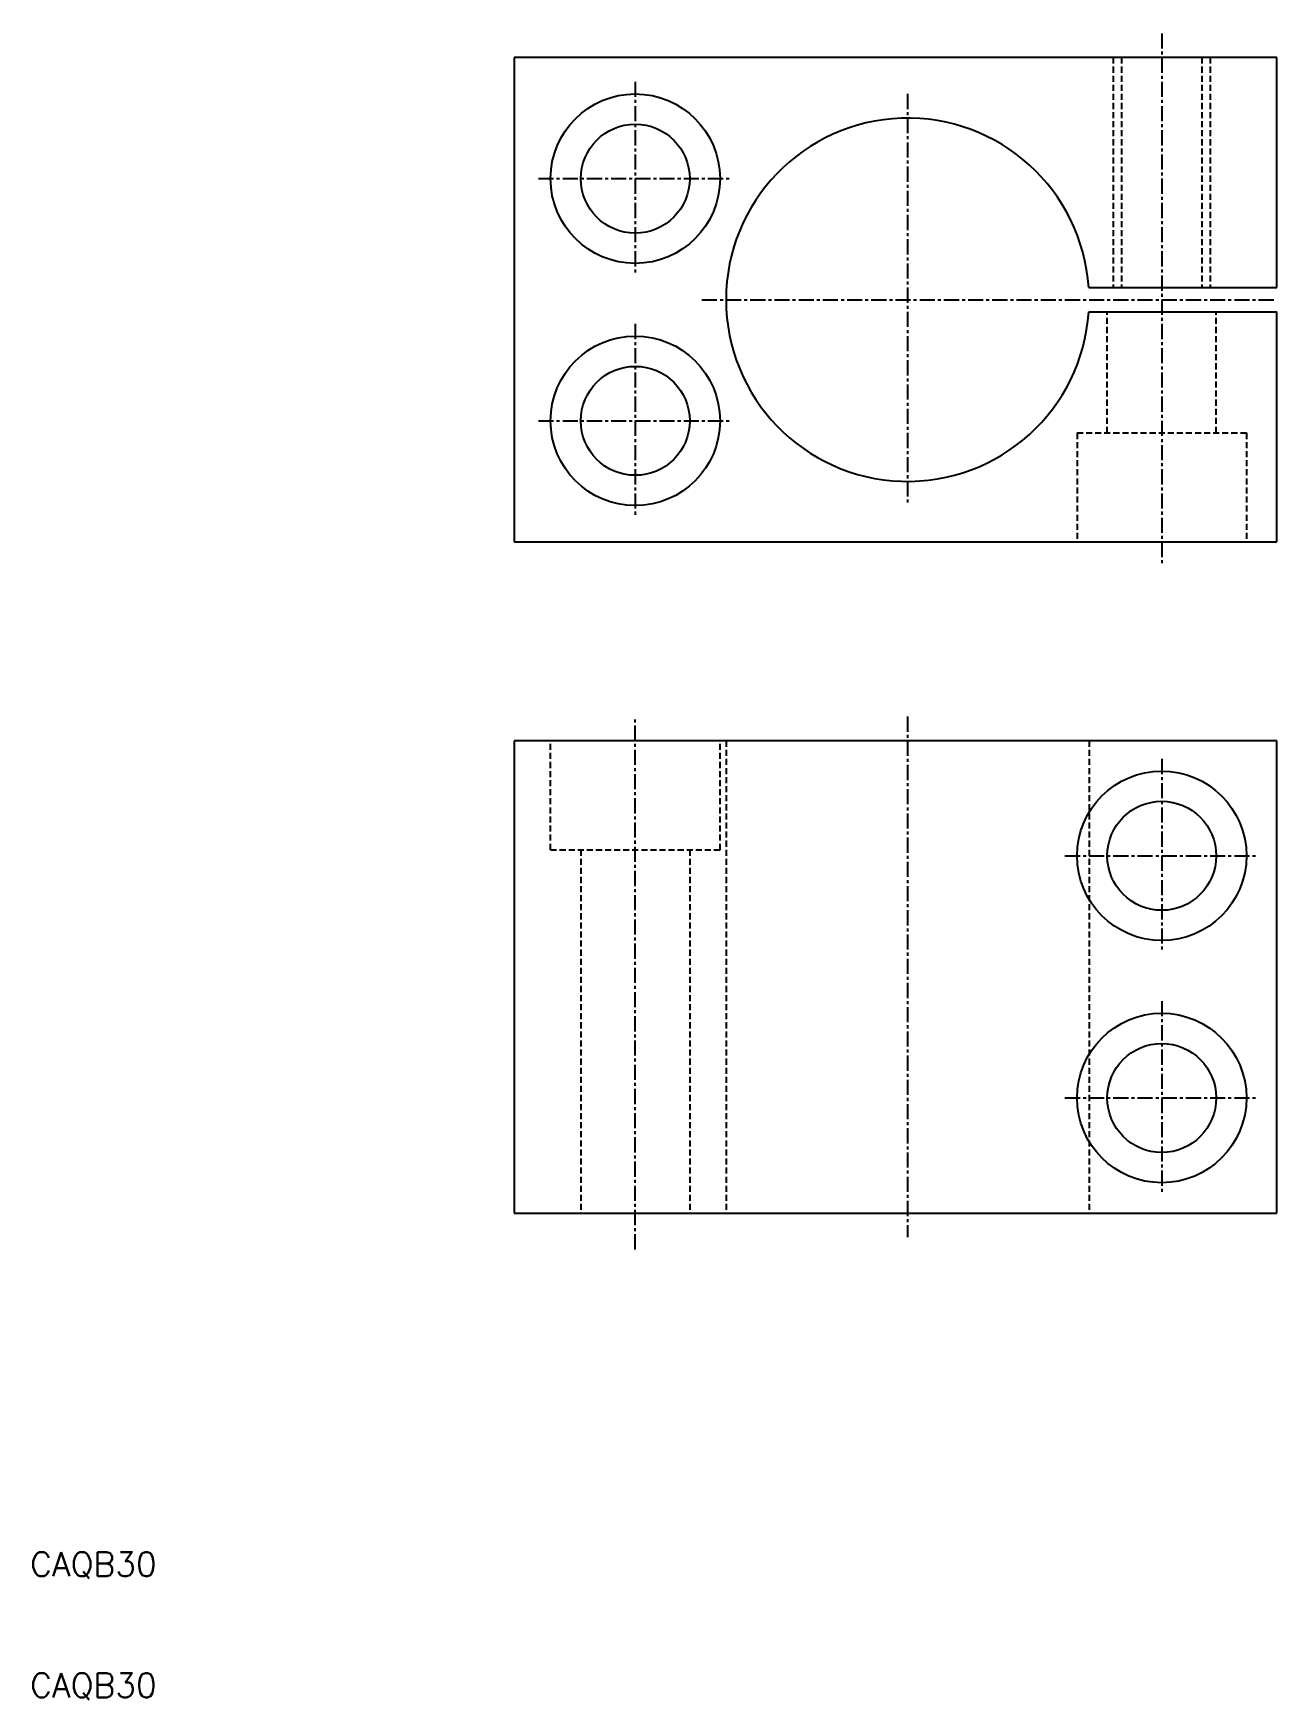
# Model space of a CAD drawing. Extents: x 10 to 113, y 10 to 147.
import ezdxf

# ---------------------------------------------------------------- set-up
doc = ezdxf.new("R2010")
doc.units = 0
doc.linetypes.add('CENTER', pattern=[2, 1.25, -0.25, 0.25, -0.25])
doc.linetypes.add('DASHED', pattern=[0.75, 0.5, -0.25])
doc.layers.get('0').update_dxf_attribs({"linetype": 'CONTINUOUS'})
doc.layers.add('CENTER', color=1, linetype='CENTER')
doc.styles.get("Standard").update_dxf_attribs({"font": 'txt.shx'})

msp = doc.modelspace()

# ---------------------------------------------------------------- linework, layer by layer
at = {"color": 7, "linetype": 'CONTINUOUS'}
for p, q in [((113, 145.42), (50, 145.42)), ((50, 145.42), (50, 105.42)), ((113, 126.42), (113, 145.42)), ((97.47, 126.42), (113, 126.42)), ((97.47, 124.42), (113, 124.42)), ((113, 105.42), (113, 124.42)), ((50, 105.42), (113, 105.42)), ((113, 89), (50, 89)), ((50, 89), (50, 50)), ((113, 50), (113, 89)), ((50, 50), (113, 50))]:
    msp.add_line(p, q, dxfattribs=at)
at = {"color": 3, "linetype": 'DASHED'}
for p, q in [((99.5, 145.42), (99.5, 126.42)), ((100.18, 145.42), (100.18, 126.42)), ((106.82, 145.42), (106.82, 126.42)), ((107.5, 145.42), (107.5, 126.42)), ((99, 114.42), (99, 124.42)), ((108, 114.42), (108, 124.42)), ((96.5, 114.42), (110.5, 114.42)), ((96.5, 114.42), (96.5, 105.42)), ((110.5, 114.42), (110.5, 105.42)), ((53, 80), (53, 89)), ((67, 80), (67, 89)), ((67.5, 89), (67.5, 50)), ((97.5, 89), (97.5, 50)), ((53, 80), (67, 80)), ((55.5, 80), (55.5, 50)), ((64.5, 80), (64.5, 50))]:
    msp.add_line(p, q, dxfattribs=at)
at = {"color": 7, "linetype": 'CONTINUOUS'}
for centre, radius in [((60, 135.42), 7), ((60, 135.42), 4.5), ((60, 115.42), 7), ((60, 115.42), 4.5), ((103.5, 79.5), 7), ((103.5, 79.5), 4.5), ((103.5, 59.5), 7), ((103.5, 59.5), 4.5)]:
    msp.add_circle(centre, radius, dxfattribs=at)
msp.add_arc((82.5, 125.42), 15, 3.8226, 356.1774, dxfattribs=at)
at = {"layer": 'CENTER', "color": 1, "linetype": 'CENTER'}
for p, q in [((103.5, 147.42), (103.5, 103.42)), ((60, 143.42), (60, 127.42)), ((82.5, 142.42), (82.5, 108.42)), ((52, 135.42), (68, 135.42)), ((65.5, 125.42), (113, 125.42)), ((60, 123.42), (60, 107.42)), ((52, 115.42), (68, 115.42)), ((60, 47), (60, 91)), ((82.5, 91), (82.5, 48)), ((103.5, 87.5), (103.5, 71.5)), ((95.5, 79.5), (111.5, 79.5)), ((103.5, 67.5), (103.5, 51.5)), ((95.5, 59.5), (111.5, 59.5))]:
    msp.add_line(p, q, dxfattribs=at)

# ---------------------------------------------------------------- texts
at = {"color": 7, "linetype": 'CONTINUOUS'}
for p in [(10, 20), (10, 10)]:
    msp.add_text('CAQB30', height=2, dxfattribs=at).set_placement(p)

doc.saveas('drawing.dxf')
